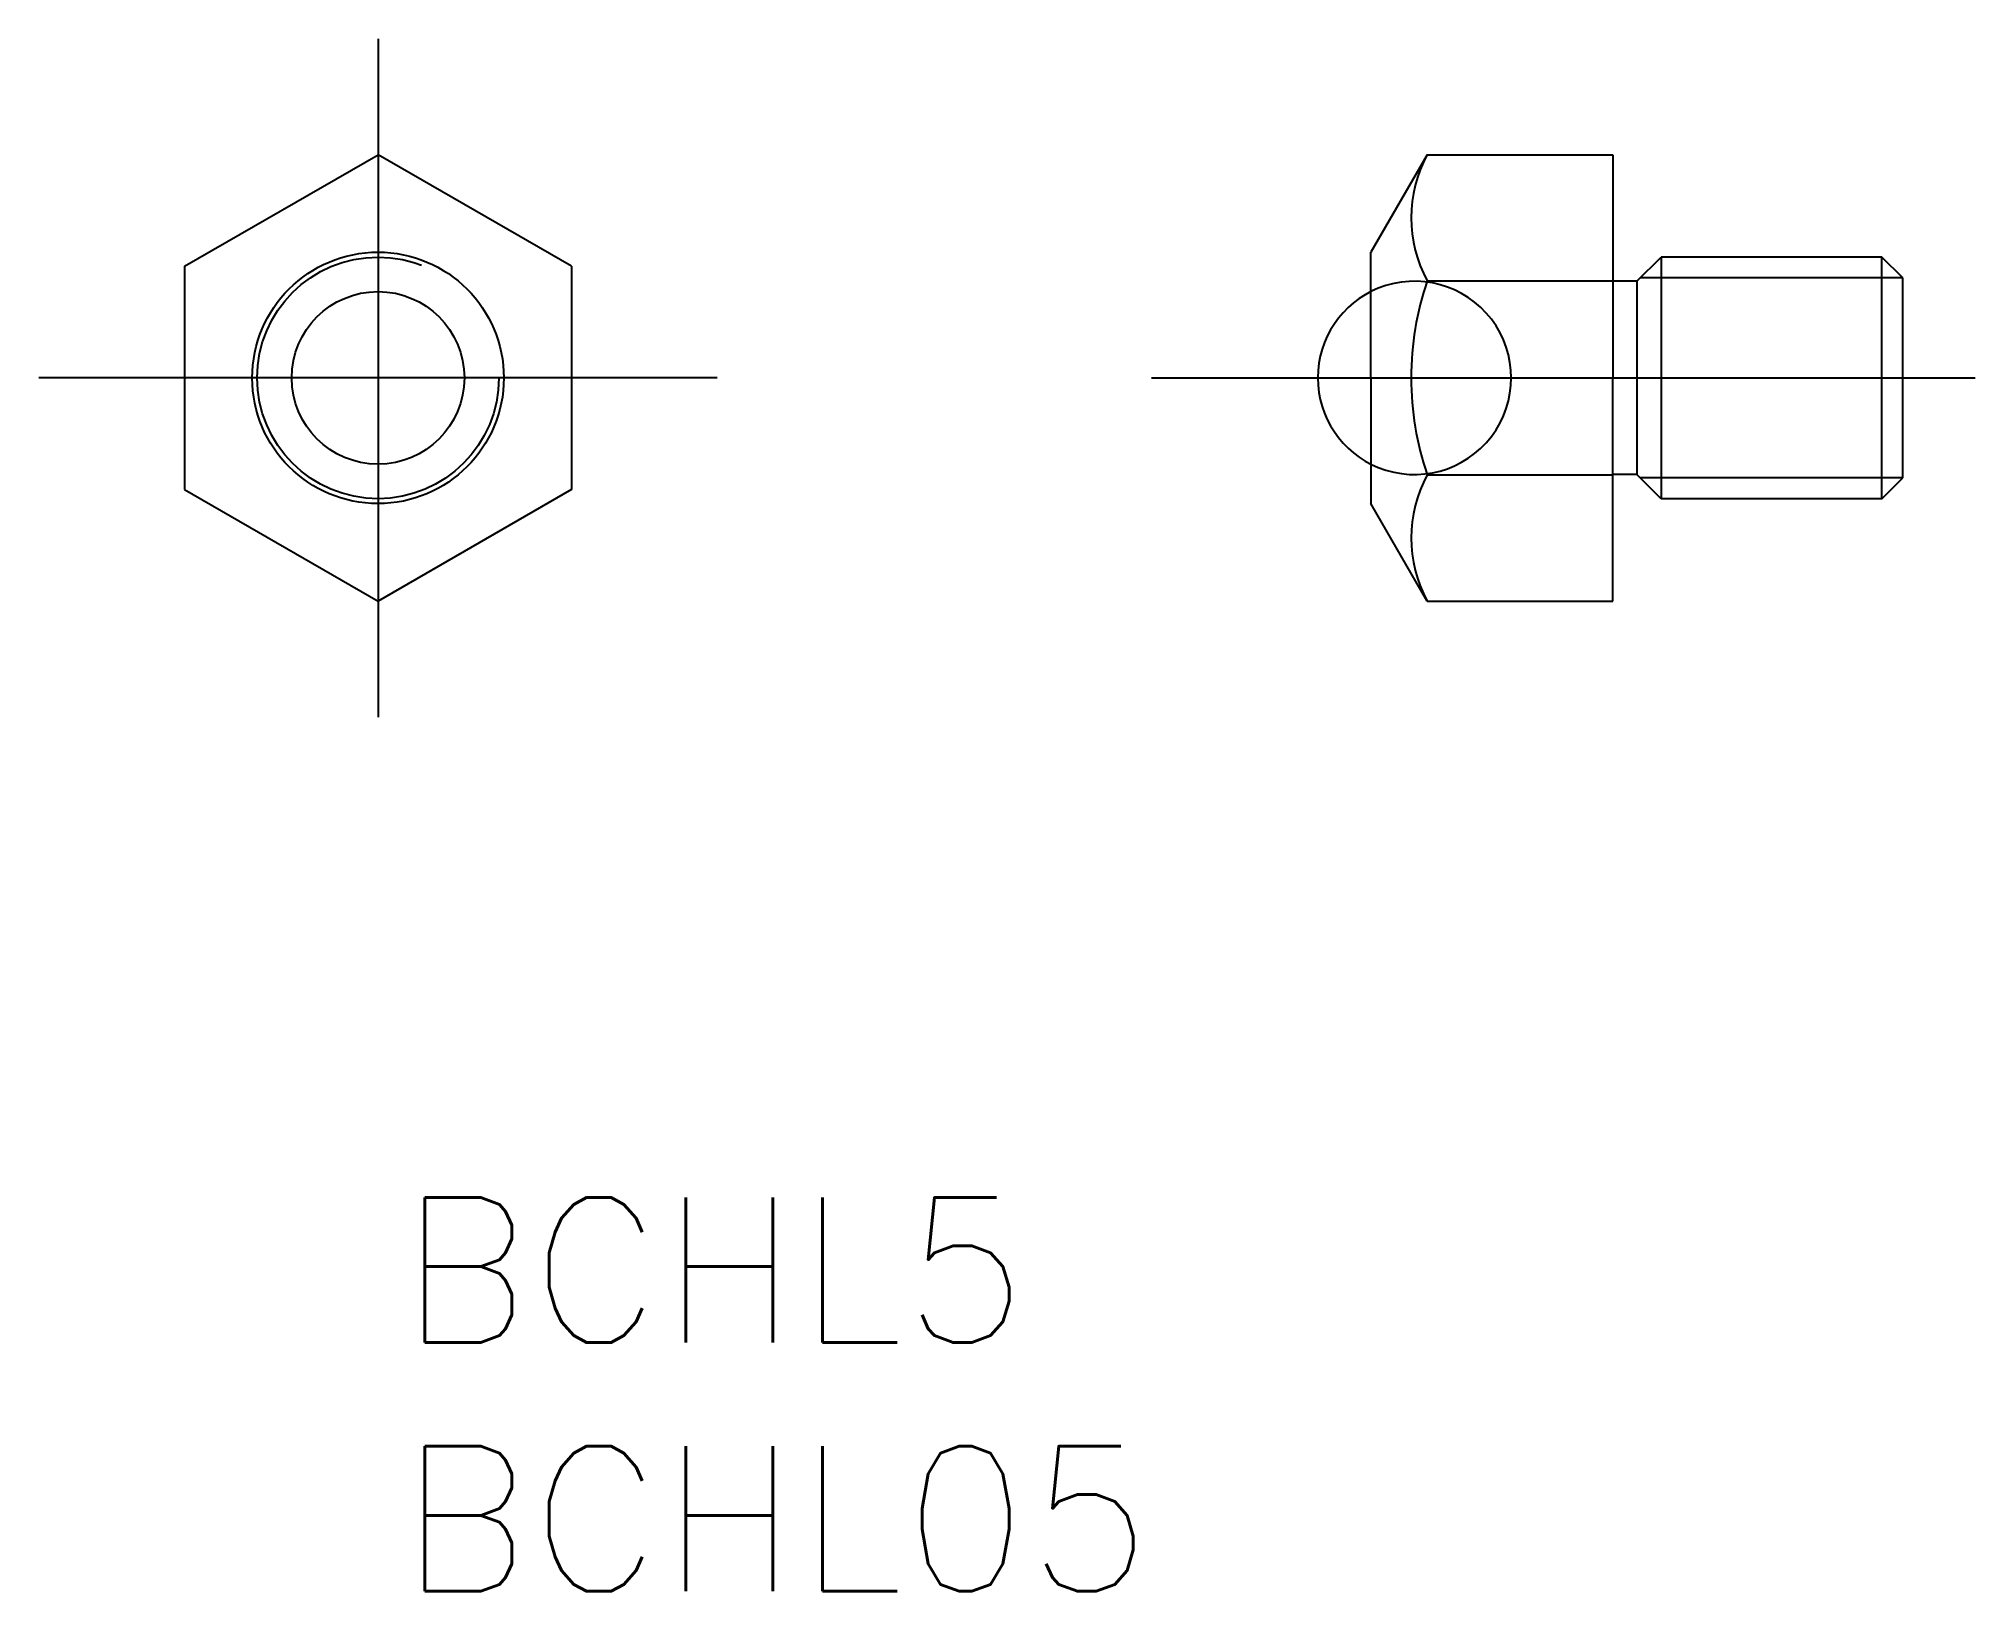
# Model space of a CAD drawing. Extents: x -3 to 37, y -25.1 to 7.
import ezdxf

# ---------------------------------------------------------------- set-up
doc = ezdxf.new("R2010")
doc.units = 0
doc.linetypes.add('CENTER', pattern=[50.8, 31.75, -6.35, 6.35, -6.35])
doc.linetypes.add('DASHED', pattern=[19.05, 12.7, -6.35])
doc.layers.get('0').update_dxf_attribs({"linetype": 'CONTINUOUS'})
doc.layers.add('CENTER', color=1, linetype='CENTER')
doc.styles.get("Standard").update_dxf_attribs({"font": 'txt.shx', "height": 3, "bigfont": 'bigfont.shx'})

# ---------------------------------------------------------------- blocks, each defined once
blk = doc.blocks.new('*U20')
at = {"color": 7, "linetype": 'CONTINUOUS'}
blk.add_text('BCHL5', height=3, dxfattribs=at).set_placement((4.453, -19.964))
blk = doc.blocks.new('*U21')
at = {"color": 7, "linetype": 'CONTINUOUS'}
blk.add_text('BCHL05', height=3, dxfattribs=at).set_placement((4.453, -25.112))

msp = doc.modelspace()

# ---------------------------------------------------------------- linework, layer by layer
at = {"color": 7, "linetype": 'CONTINUOUS'}
for p, q in [((0, 2.309), (4, 4.619)), ((8, 2.309), (4, 4.619)), ((25.706, 4.619), (24.541, 2.602)), ((25.706, 4.619), (29.541, 4.619)), ((29.541, 4.619), (29.541, 0)), ((24.541, 0), (24.541, 2.602)), ((30.041, 2), (30.541, 2.5)), ((30.541, 2.5), (30.541, -2.5)), ((35.108, 2.5), (30.541, 2.5)), ((35.108, -2.5), (35.108, 2.5)), ((35.541, 2.067), (35.108, 2.5)), ((0, 2.309), (0, -2.309)), ((8, 2.309), (8, -2.309)), ((25.706, 2.01), (29.541, 2.01)), ((35.541, -2.067), (35.541, 2.067)), ((30.041, 2), (29.541, 2)), ((30.041, 2), (30.041, -2)), ((24.541, 0), (24.541, -2.602)), ((29.541, -4.619), (29.541, 0)), ((30.041, -2), (29.541, -2)), ((30.541, -2.5), (30.041, -2)), ((0, -2.309), (4, -4.619)), ((8, -2.309), (4, -4.619)), ((25.706, -2.01), (29.541, -2.01)), ((35.108, -2.5), (35.541, -2.067)), ((25.706, -4.619), (24.541, -2.602)), ((35.108, -2.5), (30.541, -2.5)), ((25.706, -4.619), (29.541, -4.619))]:
    msp.add_line(p, q, dxfattribs=at)
at = {"color": 3, "linetype": 'CONTINUOUS'}
for p, q in [((35.541, 2.067), (30.108, 2.067)), ((35.541, -2.067), (30.108, -2.067))]:
    msp.add_line(p, q, dxfattribs=at)
at = {"color": 7, "linetype": 'CONTINUOUS'}
for radius in [2.602, 1.786]:
    msp.add_circle((4, 0), radius, dxfattribs=at)
at = {"color": 3, "linetype": 'DASHED'}
msp.add_circle((4, 0), 2.5, dxfattribs=at)
at = {"color": 7, "linetype": 'CONTINUOUS'}
for centre, radius, start, end in [((28.097, 3.314), 2.724, 151.3846, 208.6154), ((31.611, 0), 6.238, 161.2031, 180), ((25.441, 0), 2, 111.9792, 180), ((25.441, 0), 2, 180, 248.0208), ((31.611, 0), 6.238, 180, 198.7969), ((28.097, -3.314), 2.724, 151.3846, 208.6154)]:
    msp.add_arc(centre, radius, start, end, dxfattribs=at)
at = {"color": 3, "linetype": 'CONTINUOUS'}
msp.add_arc((25.441, 0), 2, 248.0208, 111.9792, dxfattribs=at)
at = {"layer": 'CENTER', "color": 1, "linetype": 'CENTER'}
for p, q in [((4, 7.019), (4, -7.019)), ((11.019, 0), (-3.019, 0)), ((20, 0), (37.041, 0))]:
    msp.add_line(p, q, dxfattribs=at)

# ---------------------------------------------------------------- block references
at = {"color": 7, "linetype": 'CONTINUOUS'}
for name in ['*U20', '*U21']:
    msp.add_blockref(name, (0, 0), dxfattribs=at)

doc.saveas('drawing.dxf')
